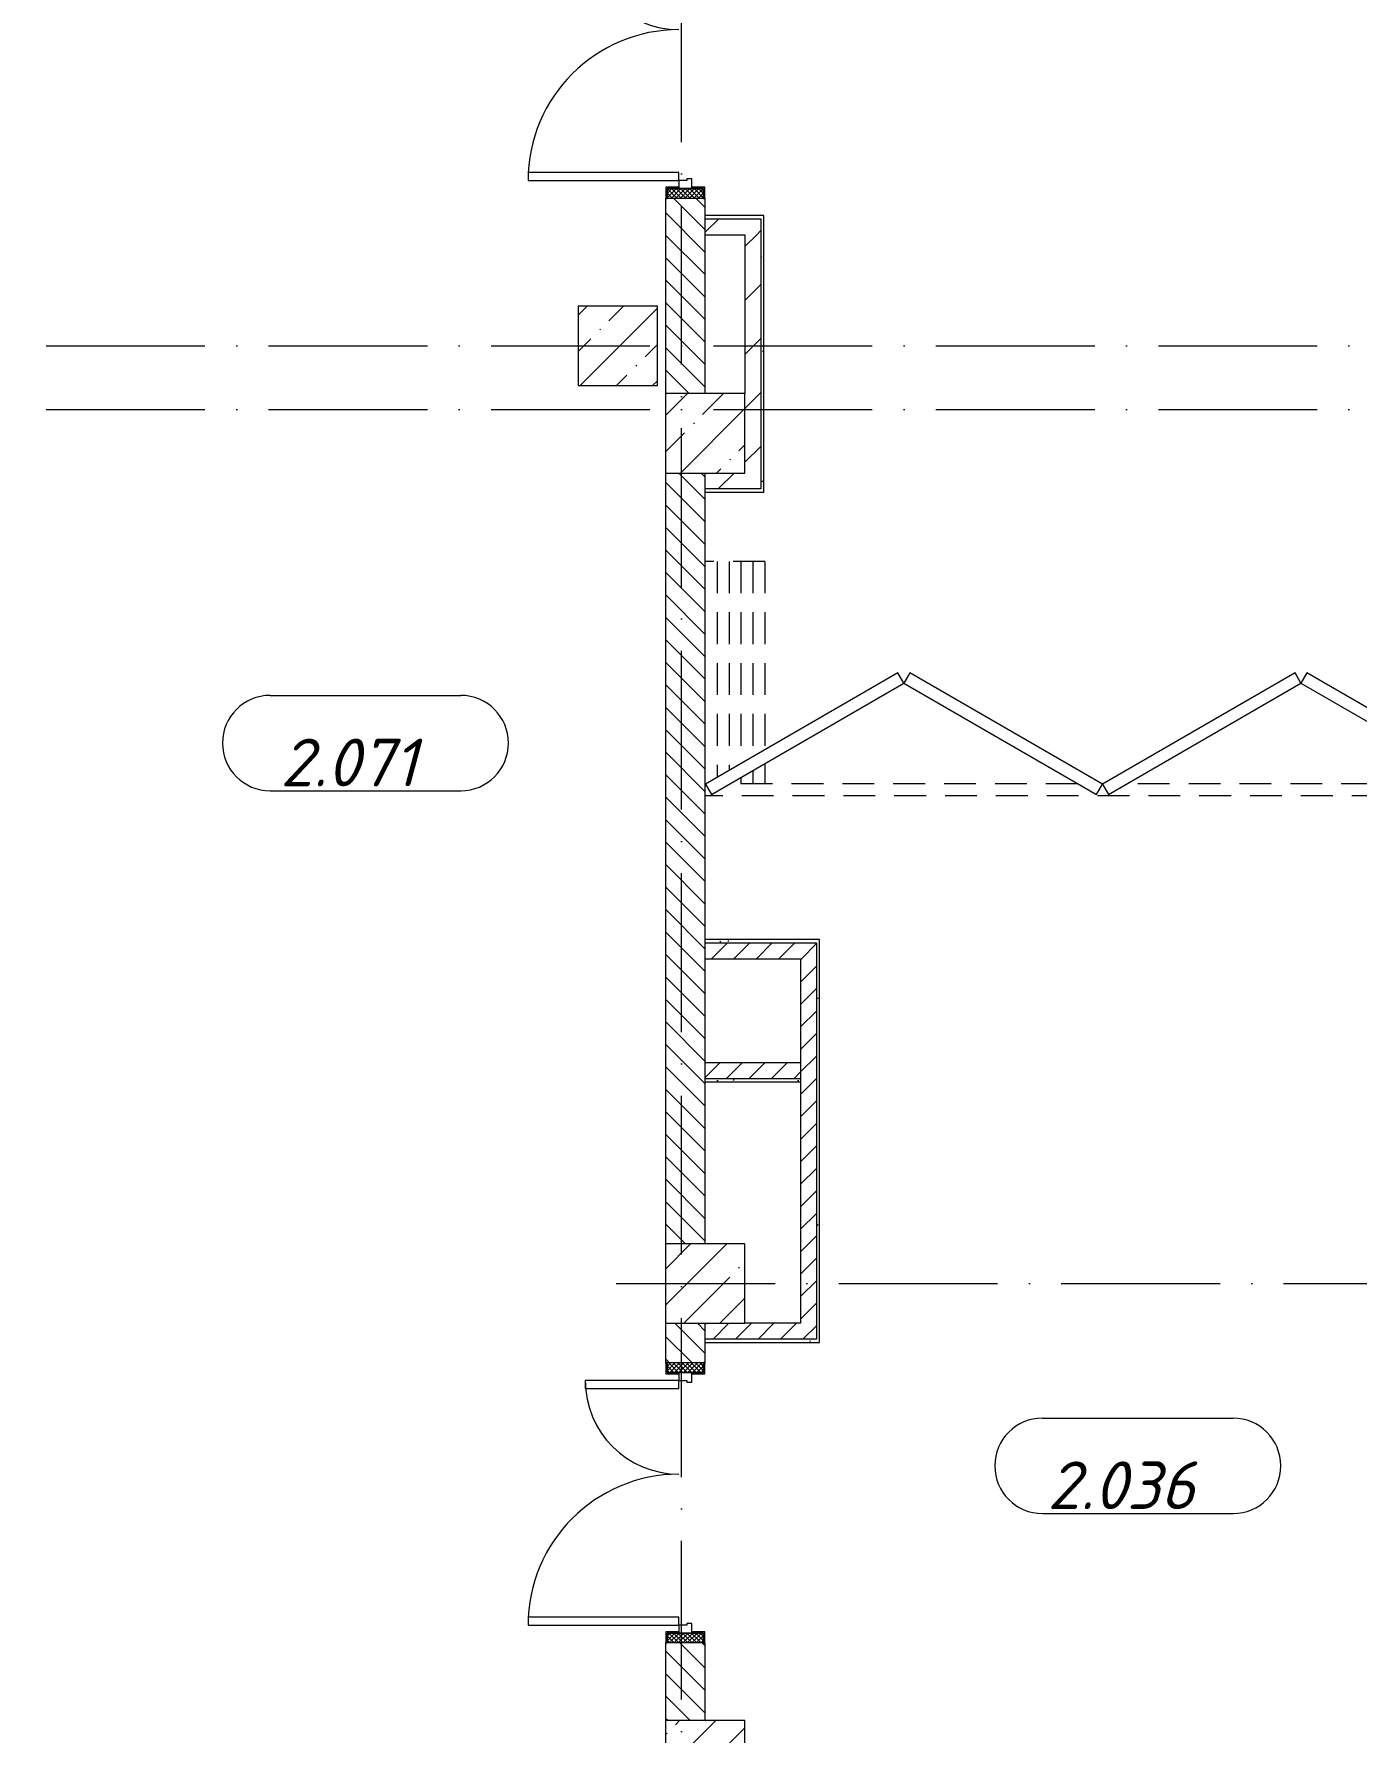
# Model space of a CAD drawing. Header units: millimetres. Extents: x -6467 to 106027, y -7090 to 195095.
# Drawn here: x 89275 to 97596, y 34509 to 45194 of the extents above; entities that cross this region are included whole.
import ezdxf

# ---------------------------------------------------------------- set-up
doc = ezdxf.new("R2010")
doc.units = ezdxf.units.MM
doc.linetypes.add('200_ШТРИХ__ш1_п0_6_', pattern=[320, 200, -120])
doc.linetypes.add('50_200_ШТРИХ_1Т_ш5_п1_п1_', pattern=[1400, 1000, -200, 0, -200])
for name, color, linetype, lineweight, true_color in [('A-AREA-IDEN-1', 7, 'Continuous', 9, 0xaaaaaa), ('A-GENM-1', 7, 'Continuous', 9, 0xaaaaaa), ('I-WALL-1', 7, 'Continuous', 5, 0x787878), ('Оси-3', 7, '50_200_ШТРИХ_1Т_ш5_п1_п1_', 9, 0xaaaaaa)]:
    doc.layers.add(name, color=color, linetype=linetype, lineweight=lineweight, true_color=true_color)
for name, color, linetype, lineweight in [('A-DOOR', 7, 'Continuous', 9), ('A-DOOR-2', 7, 'Continuous', 5), ('A-DOOR-3', 7, '200_ШТРИХ__ш1_п0_6_', 5), ('A-DOOR-FRAM', 7, 'Continuous', 9), ('A-DOOR-FRAM-2', 7, 'Continuous', 5), ('A-WALL', 7, 'Continuous', 5), ('A-WALL-FNSH-1', 7, 'Continuous', 5), ('I-WALL', 7, 'Continuous', 5), ('S-COLS', 7, 'Continuous', 9), ('S-COLS-1', 7, 'Continuous', 5)]:
    doc.layers.add(name, color=color, linetype=linetype, lineweight=lineweight)
doc.styles.add('ISOCPEUR_I', font='isocpeui.ttf', dxfattribs={"height": 300})
pattern_1 = [(135, (0, 0), (-70.71068, -70.71068), [])]
pattern_2 = [(135, (1456.41, 189.685), (-14.14214, -14.14214), []), (225, (1456.41, 189.685), (14.14214, -14.14214), [])]
pattern_3 = [(45, (-666.384, 189.685), (-14.1421, 14.1421), []), (135, (-666.384, 189.685), (-14.1421, -14.1421), [])]
pattern_4 = [(0, (0, 0), (406.4, 101.6), [6.706, -298.094, 6.706, -298.094, -1625.6]), (0, (0, 0), (406.4, 101.6), [-609.6, 6.706, -602.894, 6.706, -298.094, -711.2]), (0, (0, 0), (406.4, 101.6), [-1524, 6.706, -196.494, 6.706, -501.294]), (120, (152.4, 50.8), (-291.18818, 301.15272), [6.706, -298.094, 6.706, -298.094, -1625.6]), (120, (152.4, 50.8), (-291.18818, 301.15272), [-609.6, 6.706, -602.894, 6.706, -298.094, -711.2]), (120, (152.4, 50.8), (-291.18818, 301.15272), [-1524, 6.706, -196.494, 6.706, -501.294]), (240, (203.2, 254), (-115.21182, -402.75272), [6.706, -298.094, 6.706, -298.094, -1625.6]), (240, (203.2, 254), (-115.21182, -402.75272), [-609.6, 6.706, -602.894, 6.706, -298.094, -711.2]), (240, (203.2, 254), (-115.21182, -402.75272), [-1524, 6.706, -196.494, 6.706, -501.294])]
pattern_5 = [(45, (0, 0), (-70.71068, 70.71068), [])]
pattern_6 = [(45, (0, 0), (-169.7056, 169.7056), [])]

# ---------------------------------------------------------------- blocks, each defined once
blk = doc.blocks.new('DOR__перегородка__Прямоугольная - Вн_ДПГ_7150х3600h-18482238-АИ_План этажа Радиаторы_2')
at = {"layer": 'A-DOOR-3'}
for p, q in [((0, 0), (7150, 0)), ((0, -75), (0, 0)), ((0, -75), (1994, -75)), ((2144, -75), (2157, -75)), ((2307, -75), (4494, -75)), ((4644, -75), (4655, -75)), ((4806, -75), (6993, -75)), ((6775, -201), (6775, -75)), ((6850, -158), (6850, -75)), ((6925, -114), (6925, -75)), ((7143, -75), (7150, -75)), ((6925, -1474), (6925, -201)), ((7000, -1474), (7000, -158)), ((7075, -1474), (7075, -114)), ((6775, -1474), (6775, -288)), ((6850, -1474), (6850, -244)), ((6775, -1474), (7150, -1474))]:
    blk.add_line(p, q, dxfattribs=at)
at = {"layer": 'A-DOOR-FRAM'}
for p, q in [((-311, -7), (-348, -72)), ((-348, -72), (864, -772)), ((901, -707), (-311, -7)), ((2113, -7), (900, -707)), ((938, -772), (2150, -72)), ((2150, -72), (2113, -7)), ((2188, -7), (2151, -72)), ((2151, -72), (3363, -772)), ((3401, -707), (2188, -7)), ((4612, -7), (3400, -707)), ((3437, -772), (4650, -72)), ((4650, -72), (4612, -7)), ((4687, -7), (4649, -72)), ((4649, -72), (5862, -772)), ((5899, -707), (4687, -7)), ((7111, -7), (5899, -707)), ((5937, -772), (7149, -72)), ((7149, -72), (7111, -7)), ((864, -772), (901, -707)), ((900, -707), (938, -772)), ((3363, -772), (3401, -707)), ((3400, -707), (3437, -772)), ((5862, -772), (5899, -707)), ((5899, -707), (5937, -772))]:
    blk.add_line(p, q, dxfattribs=at)
blk = doc.blocks.new('BSC_Колонна _Прямоугольная - 500х500-V51-АИ_План этажа Радиаторы_2')
at = {"layer": 'S-COLS-1'}
h = blk.add_hatch(dxfattribs=at)
h.set_pattern_fill('FP_79', color=256, style=0, pattern_type=2)
h.set_pattern_definition([(45, (-93500, -34331.04), (-228.0985, 228.0985), []), (45, (-93271.9, -34331.04), (-228.0985, 228.0985), [403.225, -80.645, 6.706, -73.939])])
h.paths.add_polyline_path([(-250, -250), (250, -250), (250, 250), (-250, 250)])
for p, q in [((250, 250), (-250, 250)), ((-250, 250), (-250, -250)), ((250, -250), (250, 250)), ((-250, -250), (250, -250))]:
    blk.add_line(p, q, dxfattribs=at)
blk = doc.blocks.new('BSC_Колонна _Прямоугольная - 500х500-V53-АИ_План этажа Радиаторы_2')
at = {"layer": 'S-COLS-1'}
h = blk.add_hatch(dxfattribs=at)
h.set_pattern_fill('FP_81', color=256, style=0, pattern_type=2)
h.set_pattern_definition([(45, (-93500, -37331.04), (-228.0985, 228.0985), []), (45, (-93271.9, -37331.04), (-228.0985, 228.0985), [403.225, -80.645, 6.706, -73.939])])
h.paths.add_polyline_path([(-250, -250), (250, -250), (250, 250), (-250, 250)])
for p, q in [((250, 250), (-250, 250)), ((-250, 250), (-250, -250)), ((250, -250), (250, 250)), ((-250, -250), (250, -250))]:
    blk.add_line(p, q, dxfattribs=at)
blk = doc.blocks.new('BSC_Колонна _Прямоугольная - 500х500-V323-АИ_План этажа Радиаторы_2')
at = {"layer": 'S-COLS-1'}
h = blk.add_hatch(dxfattribs=at)
h.set_pattern_fill('FP_219', color=256, style=0, pattern_type=2)
h.set_pattern_definition([(45, (-93500, -42681.04), (-228.0985, 228.0985), []), (45, (-93271.9, -42681.04), (-228.0985, 228.0985), [403.225, -80.645, 6.706, -73.939])])
h.paths.add_polyline_path([(-250, -250), (250, -250), (250, 250), (-250, 250)])
for p, q in [((250, 250), (-250, 250)), ((-250, 250), (-250, -250)), ((250, -250), (250, 250)), ((-250, -250), (250, -250))]:
    blk.add_line(p, q, dxfattribs=at)
blk = doc.blocks.new('BSC_Колонна _Прямоугольная - 500х500-V329-АИ_План этажа Радиаторы_2')
at = {"layer": 'S-COLS-1'}
h = blk.add_hatch(dxfattribs=at)
h.set_pattern_fill('FP_224', color=256, style=0, pattern_type=2)
h.set_pattern_definition([(45, (-92950, -43231.04), (-228.0985, 228.0985), []), (45, (-92721.9, -43231.04), (-228.0985, 228.0985), [403.225, -80.645, 6.706, -73.939])])
h.paths.add_polyline_path([(-250, -250), (250, -250), (250, 250), (-250, 250)])
for p, q in [((250, 250), (-250, 250)), ((-250, 250), (-250, -250)), ((250, -250), (250, 250)), ((-250, -250), (250, -250))]:
    blk.add_line(p, q, dxfattribs=at)
blk = doc.blocks.new('110_Дверь_СКБ_2Ст_Наружная1 - СОШ_Д-07_1760_1440_х2400мм_Все учебные помещения_ читальные залы_EIW30-25550076-АИ_План этажа Радиаторы_2')
at = {"layer": 'A-DOOR-2'}
h = blk.add_hatch(dxfattribs=at)
h.set_pattern_fill('FP_120', color=256, style=0, pattern_type=2)
h.set_pattern_definition(pattern_2)
h.paths.add_polyline_path([(839.5, -115), (899.5, -115), (899.5, 115), (839.5, 115)])
at = {"layer": 'A-DOOR-FRAM-2'}
h = blk.add_hatch(dxfattribs=at)
h.set_pattern_fill('FP_121', color=256, style=0, pattern_type=2)
h.set_pattern_definition(pattern_3)
h.paths.add_polyline_path([(-860.5, 115), (-860.5, -115), (-800.5, -115), (-800.5, 115)])
at = {"layer": 'A-DOOR'}
for p, q in [((-750.5, 990), (-750.5, 40)), ((-700.5, 990), (-750.5, 990)), ((-700.5, 40), (-700.5, 990)), ((789.5, 630), (739.5, 630)), ((739.5, 630), (739.5, 40)), ((789.5, 40), (789.5, 630)), ((-750.5, 40), (-700.5, 40)), ((739.5, 40), (789.5, 40))]:
    blk.add_line(p, q, dxfattribs=at)
at = {"layer": 'A-DOOR-2'}
for p, q in [((-792.5, 123), (-862.5, 123)), ((-862.5, 123), (-862.5, 115)), ((-862.5, 115), (-800.5, 115)), ((-800.5, 115), (-800.5, 40)), ((-792.5, 40), (-792.5, 123)), ((901.5, 123), (831.5, 123)), ((831.5, 123), (831.5, 40)), ((839.5, 40), (839.5, 115)), ((839.5, 115), (901.5, 115)), ((901.5, 115), (901.5, 123)), ((-800.5, 40), (-792.5, 40)), ((831.5, 40), (839.5, 40)), ((-792.5, -40), (-800.5, -40)), ((-800.5, -40), (-800.5, -115)), ((-792.5, -123), (-792.5, -40)), ((839.5, -40), (831.5, -40)), ((831.5, -40), (831.5, -123)), ((839.5, -115), (839.5, -40)), ((-862.5, -115), (-862.5, -123)), ((-800.5, -115), (-862.5, -115)), ((-862.5, -123), (-792.5, -123)), ((831.5, -123), (901.5, -123)), ((901.5, -115), (839.5, -115)), ((901.5, -123), (901.5, -115))]:
    blk.add_line(p, q, dxfattribs=at)
for centre, radius, start, end in [((-750.5, 40), 950, 0, 90), ((789.5, 40), 590, 90, 180)]:
    blk.add_arc(centre, radius, start, end, dxfattribs=at)
at = {"layer": 'A-DOOR-FRAM'}
for p, q in [((-800.5, 115), (-860.5, 115)), ((-860.5, 115), (-860.5, -115)), ((-800.5, -115), (-800.5, 115)), ((899.5, 115), (839.5, 115)), ((839.5, 115), (839.5, -115)), ((899.5, -115), (899.5, 115)), ((-750.5, 40), (-800.5, 40)), ((-800.5, 40), (-800.5, -40)), ((-750.5, -10), (-750.5, 40)), ((789.5, 40), (789.5, -10)), ((839.5, 40), (789.5, 40)), ((839.5, -40), (839.5, 40)), ((-800.5, -40), (-740.5, -40)), ((-740.5, -10), (-750.5, -10)), ((-740.5, -40), (-740.5, -10)), ((789.5, -10), (779.5, -10)), ((779.5, -10), (779.5, -40)), ((779.5, -40), (839.5, -40)), ((-860.5, -115), (-800.5, -115)), ((839.5, -115), (899.5, -115))]:
    blk.add_line(p, q, dxfattribs=at)
blk = doc.blocks.new('110_Дверь_СКБ_2Ст_Наружная1 - СОШ_Д-07_1760_1440_х2400мм_Все учебные помещения_ читальные залы_EIW30-25547983-АИ_План этажа Радиаторы_2')
at = {"layer": 'A-DOOR-2'}
h = blk.add_hatch(dxfattribs=at)
h.set_pattern_fill('FP_120', color=256, style=0, pattern_type=2)
h.set_pattern_definition(pattern_2)
h.paths.add_polyline_path([(839.5, -115), (899.5, -115), (899.5, 115), (839.5, 115)])
at = {"layer": 'A-DOOR-FRAM-2'}
h = blk.add_hatch(dxfattribs=at)
h.set_pattern_fill('FP_121', color=256, style=0, pattern_type=2)
h.set_pattern_definition(pattern_3)
h.paths.add_polyline_path([(-860.5, -115), (-800.5, -115), (-800.5, 115), (-860.5, 115)])
at = {"layer": 'A-DOOR'}
for p, q in [((-750.5, 990), (-750.5, 40)), ((-700.5, 990), (-750.5, 990)), ((-700.5, 40), (-700.5, 990)), ((789.5, 630), (739.5, 630)), ((739.5, 630), (739.5, 40)), ((789.5, 40), (789.5, 630)), ((-750.5, 40), (-700.5, 40)), ((739.5, 40), (789.5, 40))]:
    blk.add_line(p, q, dxfattribs=at)
at = {"layer": 'A-DOOR-2'}
for p, q in [((-792.5, 123), (-862.5, 123)), ((-862.5, 123), (-862.5, 115)), ((-862.5, 115), (-800.5, 115)), ((-800.5, 115), (-800.5, 40)), ((-792.5, 40), (-792.5, 123)), ((901.5, 123), (831.5, 123)), ((831.5, 123), (831.5, 40)), ((839.5, 40), (839.5, 115)), ((839.5, 115), (901.5, 115)), ((901.5, 115), (901.5, 123)), ((-800.5, 40), (-792.5, 40)), ((831.5, 40), (839.5, 40)), ((-792.5, -40), (-800.5, -40)), ((-800.5, -40), (-800.5, -115)), ((-792.5, -123), (-792.5, -40)), ((839.5, -40), (831.5, -40)), ((831.5, -40), (831.5, -123)), ((839.5, -115), (839.5, -40)), ((-862.5, -115), (-862.5, -123)), ((-800.5, -115), (-862.5, -115)), ((-862.5, -123), (-792.5, -123)), ((831.5, -123), (901.5, -123)), ((901.5, -115), (839.5, -115)), ((901.5, -123), (901.5, -115))]:
    blk.add_line(p, q, dxfattribs=at)
for centre, radius, start, end in [((-750.5, 40), 950, 0, 90), ((789.5, 40), 590, 90, 180)]:
    blk.add_arc(centre, radius, start, end, dxfattribs=at)
at = {"layer": 'A-DOOR-FRAM'}
for p, q in [((-800.5, 115), (-860.5, 115)), ((-860.5, 115), (-860.5, -115)), ((-800.5, -115), (-800.5, 115)), ((899.5, 115), (839.5, 115)), ((839.5, 115), (839.5, -115)), ((899.5, -115), (899.5, 115)), ((-750.5, 40), (-800.5, 40)), ((-800.5, 40), (-800.5, -40)), ((-750.5, -10), (-750.5, 40)), ((789.5, 40), (789.5, -10)), ((839.5, 40), (789.5, 40)), ((839.5, -40), (839.5, 40)), ((-800.5, -40), (-740.5, -40)), ((-740.5, -10), (-750.5, -10)), ((-740.5, -40), (-740.5, -10)), ((789.5, -10), (779.5, -10)), ((779.5, -10), (779.5, -40)), ((779.5, -40), (839.5, -40)), ((-860.5, -115), (-800.5, -115)), ((839.5, -115), (899.5, -115))]:
    blk.add_line(p, q, dxfattribs=at)
blk = doc.blocks.new('АР_Перемычка1 - АР_Перемычка-25548363-АИ_План этажа Радиаторы_2')
at = {"layer": 'A-GENM-1'}
blk.add_line((-350, -125), (-342, -125), dxfattribs=at)
blk = doc.blocks.new('АР_Перемычка1 - АР_Перемычка-25547967-АИ_План этажа Радиаторы_2')
at = {"layer": 'A-GENM-1'}
blk.add_line((-350, -125), (-343, -125), dxfattribs=at)
blk = doc.blocks.new('AAR_СКБ_Марка_помещения_1_5 ммп - Номер-27962133-АИ_План этажа Радиаторы_2')
at = {"layer": 'A-AREA-IDEN-1'}
for p, q in [((-2.987, 3), (3.013, 3)), ((-2.987, 0), (3.013, 0))]:
    blk.add_line(p, q, dxfattribs=at)
for centre, start, end in [((-2.987, 1.5), 90, 270), ((3.013, 1.5), 270, 90)]:
    blk.add_arc(centre, 1.5, start, end, dxfattribs=at)

msp = doc.modelspace()

# ---------------------------------------------------------------- hatches: boundary and pattern name
at = {"layer": 'I-WALL'}
h = msp.add_hatch(dxfattribs=at)
h.set_pattern_fill('FP_2', color=256, style=0, pattern_type=2)
h.set_pattern_definition(pattern_1)
h.paths.add_polyline_path([(93250, 42931), (93500, 42931), (93498, 44159), (93250, 44159)])
h.paths.add_polyline_path([(93250, 45921), (93500, 45923), (93498, 46281), (93250, 46281), (93250, 45923)])
h = msp.add_hatch(dxfattribs=at)
h.set_pattern_fill('FP_5', color=256, style=0, pattern_type=2)
h.set_pattern_definition(pattern_6)
h.paths.add_polyline_path([(93750, 43931), (93850, 43931), (93850, 44031), (93500, 44031), (93500, 43931)])
h = msp.add_hatch(dxfattribs=at)
h.set_pattern_fill('FP_5', color=256, style=0, pattern_type=2)
h.set_pattern_definition(pattern_6)
h.paths.add_polyline_path([(93850, 42431), (93850, 43931), (93750, 43931), (93750, 42431)])
h = msp.add_hatch(dxfattribs=at)
h.set_pattern_fill('FP_2', color=256, style=0, pattern_type=2)
h.set_pattern_definition(pattern_1)
h.paths.add_polyline_path([(93250, -1419), (93500, -1419), (93498, -931), (93250, -931)])
h.paths.add_polyline_path([(93490, 831), (93490, 833), (93500, 833), (93498, 1081), (93250, 1081), (93252, 833), (93430, 831)])
h.paths.add_polyline_path([(93250, 1581), (93500, 1581), (93500, 5281), (93250, 5281), (93250, 2504)])
h.paths.add_polyline_path([(93500, 5981), (93500, 6271), (93250, 6271), (93250, 5981), (93415, 5981)])
h.paths.add_polyline_path([(93500, 6971), (93500, 7081), (93250, 7081), (93250, 6971), (93415, 6971)])
h.paths.add_polyline_path([(93392, 7581), (93500, 7581), (93498, 8044), (93250, 8044), (93252, 7581), (93260, 7581)])
h.paths.add_polyline_path([(93490, 9806), (93490, 9808), (93500, 9808), (93498, 10081), (93250, 10081), (93252, 9808), (93430, 9806)])
h.paths.add_polyline_path([(93465, 10581), (93500, 10581), (93500, 16081), (93250, 16081), (93250, 10581)])
h.paths.add_polyline_path([(93500, 16581), (93498, 17069), (93250, 17069), (93250, 16581), (93431, 16581)])
h.paths.add_polyline_path([(93250, 18831), (93500, 18833), (93498, 19081), (93250, 19081), (93250, 18833)])
h.paths.add_polyline_path([(93250, 19581), (93500, 19581), (93500, 25081), (93250, 25081), (93250, 25029)])
h.paths.add_polyline_path([(93298, 25581), (93500, 25581), (93498, 26069), (93250, 26069), (93252, 25581), (93298, 25581)])
h.paths.add_polyline_path([(93252, 27831), (93252, 27833), (93500, 27833), (93500, 28081), (93250, 28081), (93250, 27831)])
h.paths.add_polyline_path([(93250, 28581), (93500, 28581), (93500, 34081), (93250, 34081), (93250, 30661)])
h.paths.add_polyline_path([(93252, 34581), (93500, 34581), (93498, 35069), (93250, 35069), (93250, 34581)])
h.paths.add_polyline_path([(93500, 36831), (93500, 37081), (93250, 37081), (93252, 36833), (93498, 36831)])
h.paths.add_polyline_path([(93324, 37581), (93500, 37581), (93500, 42431), (93250, 42431), (93250, 37581), (93321, 37581)])
h = msp.add_hatch(dxfattribs=at)
h.set_pattern_fill('FP_5', color=256, style=0, pattern_type=2)
h.set_pattern_definition(pattern_6)
h.paths.add_polyline_path([(93750, 42331), (93850, 42331), (93850, 42431), (93500, 42431), (93500, 42331)])
h = msp.add_hatch(dxfattribs=at)
h.set_pattern_fill('FP_4', color=256, style=0, pattern_type=2)
h.set_pattern_definition(pattern_5)
h.paths.add_polyline_path([(94100, 39375), (94200, 39375), (94200, 39475), (93500, 39475), (93500, 39375)])
h = msp.add_hatch(dxfattribs=at)
h.set_pattern_fill('FP_4', color=256, style=0, pattern_type=2)
h.set_pattern_definition(pattern_5)
h.paths.add_polyline_path([(94200, 37081), (94200, 39375), (94100, 39375), (94100, 37081)])
h = msp.add_hatch(dxfattribs=at)
h.set_pattern_fill('FP_4', color=256, style=0, pattern_type=2)
h.set_pattern_definition(pattern_5)
h.paths.add_polyline_path([(94100, 38620), (94100, 38720), (93500, 38720), (93500, 38620)])
h = msp.add_hatch(dxfattribs=at)
h.set_pattern_fill('FP_4', color=256, style=0, pattern_type=2)
h.set_pattern_definition(pattern_5)
h.paths.add_polyline_path([(93750, 36981), (94200, 36981), (94200, 37081), (93500, 37081), (93500, 36981)])
at = {"layer": 'I-WALL-1'}
h = msp.add_hatch(dxfattribs=at)
h.set_pattern_fill('FP_3', color=256, style=0, pattern_type=2)
h.set_pattern_definition(pattern_4)
h.paths.add_polyline_path([(93850, 44031), (93870, 44031), (93870, 44051), (93500, 44051), (93500, 44031)])
h = msp.add_hatch(dxfattribs=at)
h.set_pattern_fill('FP_3', color=256, style=0, pattern_type=2)
h.set_pattern_definition(pattern_4)
h.paths.add_polyline_path([(93850, 42331), (93870, 42331), (93870, 44031), (93850, 44031), (93850, 42431)])
h = msp.add_hatch(dxfattribs=at)
h.set_pattern_fill('FP_3', color=256, style=0, pattern_type=2)
h.set_pattern_definition(pattern_4)
h.paths.add_polyline_path([(93500, 42311), (93870, 42311), (93870, 42331), (93500, 42331)])
h = msp.add_hatch(dxfattribs=at)
h.set_pattern_fill('FP_3', color=256, style=0, pattern_type=2)
h.set_pattern_definition(pattern_4)
h.paths.add_polyline_path([(94200, 39475), (94220, 39475), (94220, 39495), (93500, 39495), (93500, 39475)])
h = msp.add_hatch(dxfattribs=at)
h.set_pattern_fill('FP_3', color=256, style=0, pattern_type=2)
h.set_pattern_definition(pattern_4)
h.paths.add_polyline_path([(94220, 36981), (94220, 39475), (94200, 39475), (94200, 36981)])
h = msp.add_hatch(dxfattribs=at)
h.set_pattern_fill('FP_3', color=256, style=0, pattern_type=2)
h.set_pattern_definition(pattern_4)
h.paths.add_polyline_path([(94100, 38600), (94100, 38620), (93500, 38620), (93500, 38600)])
h = msp.add_hatch(dxfattribs=at)
h.set_pattern_fill('FP_3', color=256, style=0, pattern_type=2)
h.set_pattern_definition(pattern_4)
h.paths.add_polyline_path([(93500, 36961), (94220, 36961), (94220, 36981), (93500, 36981)])

# ---------------------------------------------------------------- linework, layer by layer
at = {"layer": 'A-WALL'}
for p, q in [((93250, 44161), (93250, 42931)), ((93500, 42931), (93500, 44161)), ((93500, 44031), (93850, 44031)), ((93850, 44031), (93850, 42331)), ((93250, 42431), (93250, 37581)), ((93500, 37581), (93500, 42431)), ((93850, 42331), (93500, 42331)), ((93500, 39475), (94200, 39475)), ((94200, 39475), (94200, 36981)), ((94100, 38620), (93500, 38620)), ((93250, 37081), (93250, 36831)), ((93500, 36831), (93500, 37081)), ((94200, 36981), (93500, 36981)), ((93250, 35071), (93250, 34581)), ((93500, 34581), (93500, 35071))]:
    msp.add_line(p, q, dxfattribs=at)
at = {"layer": 'A-WALL-FNSH-1'}
for p, q in [((93870, 44051), (93500, 44051)), ((93870, 42311), (93870, 44051)), ((93500, 43931), (93750, 43931)), ((93750, 43931), (93750, 42931)), ((93500, 42311), (93870, 42311)), ((94220, 39495), (93500, 39495)), ((94220, 36961), (94220, 39495)), ((93500, 39375), (94100, 39375)), ((94100, 39375), (94100, 37081)), ((94100, 38720), (93500, 38720)), ((93500, 38600), (94100, 38600)), ((94100, 37081), (93750, 37081)), ((93500, 36961), (94220, 36961))]:
    msp.add_line(p, q, dxfattribs=at)
at = {"layer": 'Оси-3'}
for p, q in [((93350, -5890), (93350, 91281)), ((66950, 43231), (104718, 43231)), ((66950, 42831), (104718, 42831)), ((92940, 37331), (104718, 37331))]:
    msp.add_line(p, q, dxfattribs=at)

# ---------------------------------------------------------------- block references
at = {"layer": 'A-AREA-IDEN-1', "xscale": 199.9999999999999, "yscale": 199.9999999999999, "zscale": 199.9999999999999}
for p in [(91359, 40432), (96220, 35884)]:
    msp.add_blockref('AAR_СКБ_Марка_помещения_1_5 ммп - Номер-27962133-АИ_План этажа Радиаторы_2', p, dxfattribs=at)
at = {"layer": 'A-DOOR-2'}
for name, p, rotation in [('110_Дверь_СКБ_2Ст_Наружная1 - СОШ_Д-07_1760_1440_х2400мм_Все учебные помещения_ читальные залы_EIW30-25547983-АИ_План этажа Радиаторы_2', (93375, 45022), 89.9999999999999), ('DOR__перегородка__Прямоугольная - Вн_ДПГ_7150х3600h-18482238-АИ_План этажа Радиаторы_2', (100650, 40401), 180), ('110_Дверь_СКБ_2Ст_Наружная1 - СОШ_Д-07_1760_1440_х2400мм_Все учебные помещения_ читальные залы_EIW30-25550076-АИ_План этажа Радиаторы_2', (93375, 35932), 89.9999999999999)]:
    msp.add_blockref(name, p, dxfattribs=dict(at, rotation=rotation))
at = {"layer": 'A-GENM-1', "rotation": 89.9999999999999}
for name, p in [('АР_Перемычка1 - АР_Перемычка-25547967-АИ_План этажа Радиаторы_2', (93375, 44161)), ('АР_Перемычка1 - АР_Перемычка-25548363-АИ_План этажа Радиаторы_2', (93375, 35071))]:
    msp.add_blockref(name, p, dxfattribs=at)
at = {"layer": 'S-COLS'}
for name, p in [('BSC_Колонна _Прямоугольная - 500х500-V329-АИ_План этажа Радиаторы_2', (92950, 43231)), ('BSC_Колонна _Прямоугольная - 500х500-V323-АИ_План этажа Радиаторы_2', (93500, 42681)), ('BSC_Колонна _Прямоугольная - 500х500-V53-АИ_План этажа Радиаторы_2', (93500, 37331)), ('BSC_Колонна _Прямоугольная - 500х500-V51-АИ_План этажа Радиаторы_2', (93500, 34331))]:
    msp.add_blockref(name, p, dxfattribs=at)

# ---------------------------------------------------------------- texts
at = {"layer": 'A-AREA-IDEN-1', "char_height": 300, "attachment_point": 8, "line_spacing_factor": 1.139951, "style": 'ISOCPEUR_I'}
for s, insert, width in [('\\pxqc,t8.46667,16.93333,25.4,33.86667,42.33333,50.8,59.26667,67.73333,76.2,84.66667,93.13333,101.6,110.06667,118.53333,127,135.46667,143.93333,152.4,160.86667,169.33333,177.8,186.26667,194.73333,203.2,211.66667,220.13333,228.6,237.06667,245.53333,254,262.46667,270.93333;{2.071}', (91255, 40460), 900), ('\\pxqc,t8.46667,16.93333,25.4,33.86667,42.33333,50.8,59.26667,67.73333,76.2,84.66667,93.13333,101.6,110.06667,118.53333,127,135.46667,143.93333,152.4,160.86667,169.33333,177.8,186.26667,194.73333,203.2,211.66667,220.13333,228.6,237.06667,245.53333,254,262.46667,270.93333;{2.036}', (96117, 35912), 952)]:
    msp.add_mtext(s, dxfattribs=dict(at, insert=insert, width=width))

doc.saveas('drawing.dxf')
